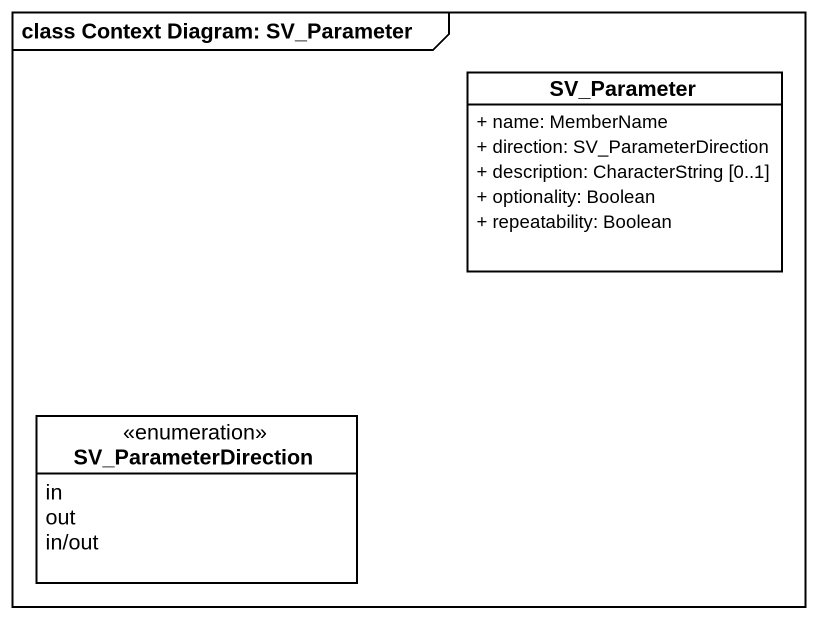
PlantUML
@startuml
mainframe class Context Diagram: SV_Parameter
hide circle
hide empty members
skinparam classAttributeIconSize 0
class SV_Parameter #FFFFFF {
  + name: MemberName
  + direction: SV_ParameterDirection
  + description: CharacterString [0..1]
  + optionality: Boolean
  + repeatability: Boolean
}
enum SV_ParameterDirection #FFFFFF {
  in
  out
  in/out
}
@enduml
